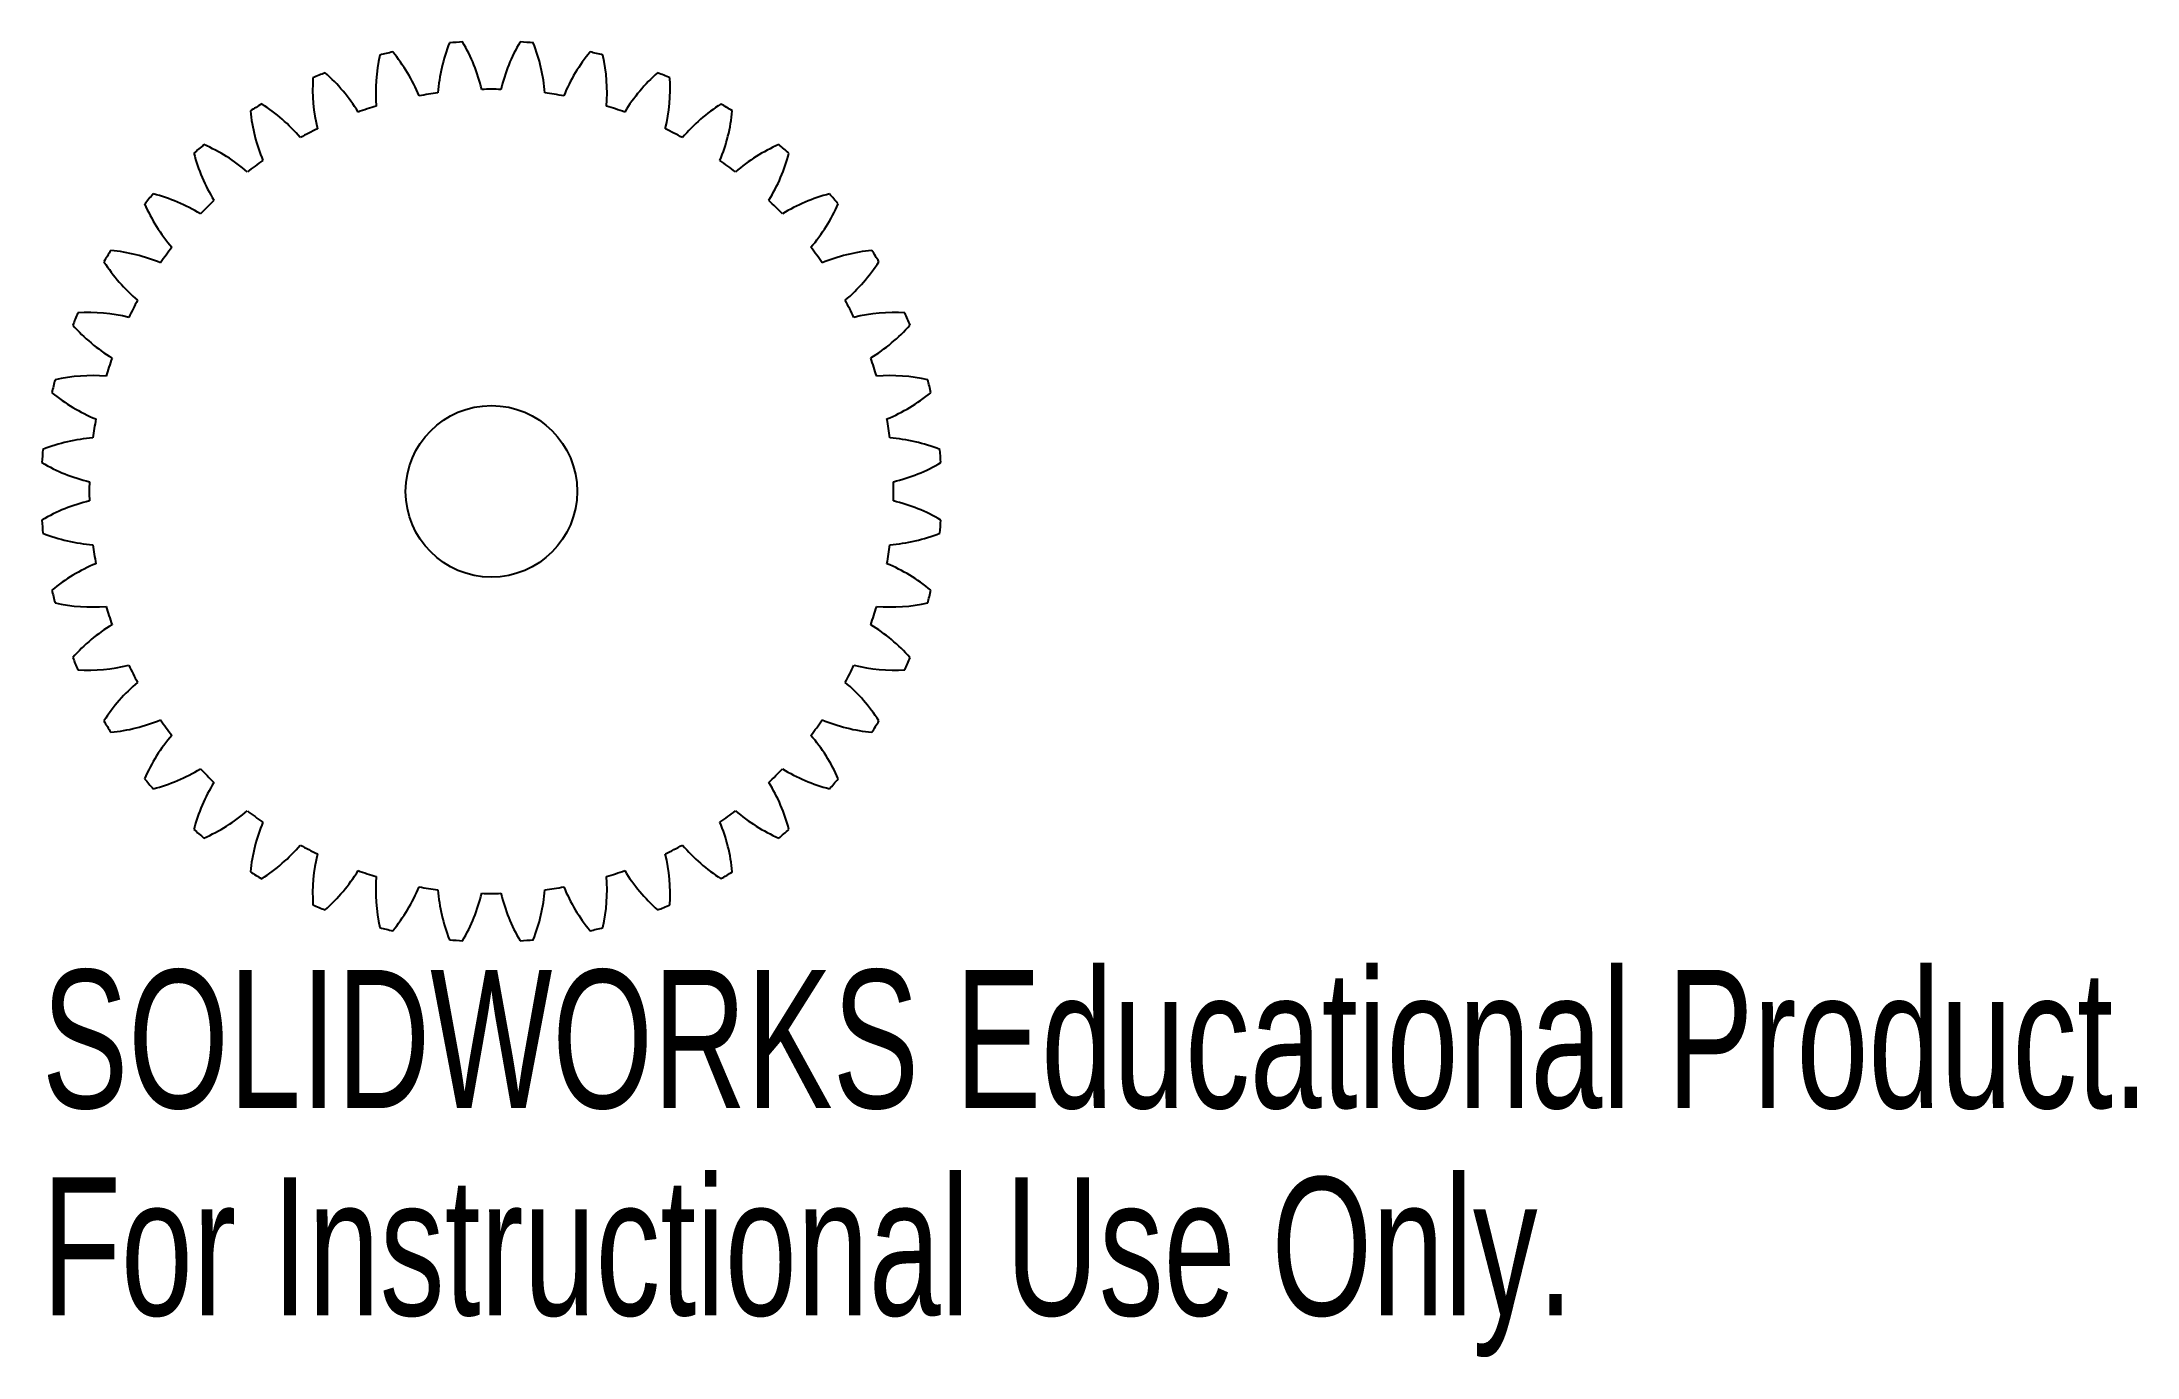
# Model space of a CAD drawing. Header units: inches. Extents: x -0.86 to 2.03, y -1.19 to 0.62.
import ezdxf

# ---------------------------------------------------------------- set-up
doc = ezdxf.new("R2010")
doc.units = ezdxf.units.IN
doc.header["$MEASUREMENT"] = 0
doc.styles.add('SLDTEXTSTYLE0', font='TXT', dxfattribs={"width": 0.7})

msp = doc.modelspace()

# ---------------------------------------------------------------- linework, layer by layer
at = {"color": 7, "linetype": 'Continuous', "lineweight": 25}
msp.add_circle((-0.2405, 0.0049), 0.1181, dxfattribs=at)
for centre, radius, start, end in [((-0.2405, 0.0049), 0.6201, 102.6558, 104.3442), ((-0.5586, 0.4597), 0.2362, 22.3549, 39.5124), ((-0.0785, 0.5357), 0.2362, 158.4876, 175.6451), ((-0.2405, 0.0049), 0.6201, 93.6558, 95.3442), ((-0.4836, 0.5038), 0.2362, 13.3549, 30.5124), ((0.0025, 0.5038), 0.2362, 149.4876, 166.6451), ((-0.2405, 0.0049), 0.6201, 84.6558, 86.3442), ((-0.4025, 0.5357), 0.2362, 4.3549, 21.5124), ((0.0776, 0.4597), 0.2362, 140.4876, 157.6451), ((-0.2405, 0.0049), 0.6201, 75.6558, 77.3442), ((-0.2405, 0.0049), 0.6201, 111.6558, 113.3442), ((-0.6258, 0.4043), 0.2362, 31.3549, 48.5124), ((-0.1635, 0.5545), 0.2362, 167.4876, 184.6451), ((-0.3175, 0.5545), 0.2362, 355.3549, 12.5124), ((0.1448, 0.4043), 0.2362, 131.4876, 148.6451), ((-0.2405, 0.0049), 0.6201, 66.6558, 68.3442), ((-0.2504, 0.5598), 0.2362, 176.4876, 193.6451), ((-0.2405, 0.0049), 0.5536, 97.6323, 100.3677), ((-0.2405, 0.0049), 0.5536, 88.6323, 91.3677), ((-0.2405, 0.0049), 0.5536, 79.6323, 82.3677), ((-0.2306, 0.5598), 0.2362, 346.3549, 3.5124), ((-0.2405, 0.0049), 0.6201, 120.6558, 122.3442), ((-0.3371, 0.5514), 0.2362, 185.4876, 202.6451), ((-0.6836, 0.3391), 0.2362, 40.3549, 57.5124), ((-0.2405, 0.0049), 0.5536, 106.6323, 109.3677), ((-0.2405, 0.0049), 0.5536, 70.6323, 73.3677), ((0.2025, 0.3391), 0.2362, 122.4876, 139.6451), ((-0.1439, 0.5514), 0.2362, 337.3549, 354.5124), ((-0.2405, 0.0049), 0.6201, 57.6558, 59.3442), ((-0.2405, 0.0049), 0.5536, 115.6323, 118.3677), ((-0.2405, 0.0049), 0.5536, 61.6323, 64.3677), ((-0.2405, 0.0049), 0.6201, 129.6558, 131.3442), ((-0.4214, 0.5296), 0.2362, 194.4876, 211.6451), ((-0.7304, 0.2657), 0.2362, 49.3549, 66.5124), ((0.2493, 0.2657), 0.2362, 113.4876, 130.6451), ((-0.0596, 0.5296), 0.2362, 328.3549, 345.5124), ((-0.2405, 0.0049), 0.6201, 48.6558, 50.3442), ((-0.2405, 0.0049), 0.5536, 124.6323, 127.3677), ((-0.2405, 0.0049), 0.5536, 52.6323, 55.3677), ((-0.2405, 0.0049), 0.6201, 138.6558, 140.3442), ((-0.7651, 0.1858), 0.2362, 58.3549, 75.5124), ((-0.2405, 0.0049), 0.5536, 133.6323, 136.3677), ((-0.2405, 0.0049), 0.5536, 43.6323, 46.3677), ((0.2841, 0.1858), 0.2362, 104.4876, 121.6451), ((-0.2405, 0.0049), 0.6201, 39.6558, 41.3442), ((-0.5013, 0.4948), 0.2362, 203.4876, 220.6451), ((0.0202, 0.4948), 0.2362, 319.3549, 336.5124), ((-0.2405, 0.0049), 0.6201, 147.6558, 149.3442), ((-0.5747, 0.448), 0.2362, 212.4876, 229.6451), ((-0.787, 0.1015), 0.2362, 67.3549, 84.5124), ((-0.2405, 0.0049), 0.5536, 142.6323, 145.3677), ((-0.2405, 0.0049), 0.5536, 34.6323, 37.3677), ((0.3059, 0.1015), 0.2362, 95.4876, 112.6451), ((0.0937, 0.448), 0.2362, 310.3549, 327.5124), ((-0.2405, 0.0049), 0.6201, 30.6558, 32.3442), ((-0.2405, 0.0049), 0.5536, 151.6323, 154.3677), ((-0.2405, 0.0049), 0.5536, 25.6323, 28.3677), ((-0.2405, 0.0049), 0.6201, 156.6558, 158.3442), ((-0.6399, 0.3903), 0.2362, 221.4876, 238.6451), ((-0.7954, 0.0149), 0.2362, 76.3549, 93.5124), ((0.3143, 0.0149), 0.2362, 86.4876, 103.6451), ((0.1588, 0.3903), 0.2362, 301.3549, 318.5124), ((-0.2405, 0.0049), 0.6201, 21.6558, 23.3442), ((-0.2405, 0.0049), 0.5536, 160.6323, 163.3677), ((-0.2405, 0.0049), 0.5536, 16.6323, 19.3677), ((-0.2405, 0.0049), 0.6201, 165.6558, 167.3442), ((-0.7901, -0.072), 0.2362, 85.3549, 102.5124), ((0.3091, -0.072), 0.2362, 77.4876, 94.6451), ((-0.2405, 0.0049), 0.6201, 12.6558, 14.3442), ((-0.6952, 0.323), 0.2362, 230.4876, 247.6451), ((0.2142, 0.323), 0.2362, 292.3549, 309.5124), ((-0.2405, 0.0049), 0.5536, 169.6323, 172.3677), ((-0.2405, 0.0049), 0.5536, 7.6323, 10.3677), ((-0.2405, 0.0049), 0.6201, 174.6558, 176.3442), ((-0.7713, -0.1571), 0.2362, 94.3549, 111.5124), ((0.2902, -0.1571), 0.2362, 68.4876, 85.6451), ((-0.2405, 0.0049), 0.6201, 3.6558, 5.3442), ((-0.7394, 0.248), 0.2362, 239.4876, 256.6451), ((0.2584, 0.248), 0.2362, 283.3549, 300.5124), ((-0.2405, 0.0049), 0.5536, 178.6323, 181.3677), ((-0.2405, 0.0049), 0.5536, 358.6323, 1.3677), ((-0.7394, -0.2381), 0.2362, 103.3549, 120.5124), ((0.2584, -0.2381), 0.2362, 59.4876, 76.6451), ((-0.2405, 0.0049), 0.6201, 183.6558, 185.3442), ((-0.7713, 0.167), 0.2362, 248.4876, 265.6451), ((0.2902, 0.167), 0.2362, 274.3549, 291.5124), ((-0.2405, 0.0049), 0.6201, 354.6558, 356.3442), ((-0.2405, 0.0049), 0.5536, 187.6323, 190.3677), ((-0.2405, 0.0049), 0.5536, 349.6323, 352.3677), ((-0.6952, -0.3132), 0.2362, 112.3549, 129.5124), ((0.2142, -0.3132), 0.2362, 50.4876, 67.6451), ((-0.2405, 0.0049), 0.6201, 192.6558, 194.3442), ((-0.2405, 0.0049), 0.6201, 345.6558, 347.3442), ((-0.7901, 0.0819), 0.2362, 257.4876, 274.6451), ((-0.2405, 0.0049), 0.5536, 196.6323, 199.3677), ((-0.2405, 0.0049), 0.5536, 340.6323, 343.3677), ((0.3091, 0.0819), 0.2362, 265.3549, 282.5124), ((-0.6399, -0.3804), 0.2362, 121.3549, 138.5124), ((0.1588, -0.3804), 0.2362, 41.4876, 58.6451), ((-0.2405, 0.0049), 0.6201, 201.6558, 203.3442), ((-0.2405, 0.0049), 0.6201, 336.6558, 338.3442), ((-0.7954, -0.005), 0.2362, 266.4876, 283.6451), ((-0.5747, -0.4381), 0.2362, 130.3549, 147.5124), ((-0.2405, 0.0049), 0.5536, 205.6323, 208.3677), ((-0.2405, 0.0049), 0.5536, 331.6323, 334.3677), ((0.0937, -0.4381), 0.2362, 32.4876, 49.6451), ((0.3143, -0.005), 0.2362, 256.3549, 273.5124), ((-0.2405, 0.0049), 0.6201, 210.6558, 212.3442), ((-0.787, -0.0917), 0.2362, 275.4876, 292.6451), ((-0.2405, 0.0049), 0.5536, 214.6323, 217.3677), ((-0.2405, 0.0049), 0.5536, 322.6323, 325.3677), ((0.3059, -0.0917), 0.2362, 247.3549, 264.5124), ((-0.2405, 0.0049), 0.6201, 327.6558, 329.3442), ((-0.5013, -0.4849), 0.2362, 139.3549, 156.5124), ((0.0202, -0.4849), 0.2362, 23.4876, 40.6451), ((-0.2405, 0.0049), 0.6201, 219.6558, 221.3442), ((-0.7651, -0.176), 0.2362, 284.4876, 301.6451), ((-0.4214, -0.5197), 0.2362, 148.3549, 165.5124), ((-0.2405, 0.0049), 0.5536, 223.6323, 226.3677), ((-0.2405, 0.0049), 0.5536, 313.6323, 316.3677), ((-0.0596, -0.5197), 0.2362, 14.4876, 31.6451), ((0.2841, -0.176), 0.2362, 238.3549, 255.5124), ((-0.2405, 0.0049), 0.6201, 318.6558, 320.3442), ((-0.2405, 0.0049), 0.6201, 228.6558, 230.3442), ((-0.7304, -0.2558), 0.2362, 293.4876, 310.6451), ((-0.2405, 0.0049), 0.5536, 232.6323, 235.3677), ((-0.3371, -0.5415), 0.2362, 157.3549, 174.5124), ((-0.2405, 0.0049), 0.5536, 304.6323, 307.3677), ((-0.1439, -0.5415), 0.2362, 5.4876, 22.6451), ((0.2493, -0.2558), 0.2362, 229.3549, 246.5124), ((-0.2405, 0.0049), 0.6201, 309.6558, 311.3442), ((-0.6836, -0.3292), 0.2362, 302.4876, 319.6451), ((-0.2405, 0.0049), 0.5536, 241.6323, 244.3677), ((-0.2405, 0.0049), 0.5536, 295.6323, 298.3677), ((0.2025, -0.3292), 0.2362, 220.3549, 237.5124), ((-0.2405, 0.0049), 0.6201, 237.6558, 239.3442), ((-0.2504, -0.5499), 0.2362, 166.3549, 183.5124), ((-0.6258, -0.3944), 0.2362, 311.4876, 328.6451), ((-0.2405, 0.0049), 0.5536, 250.6323, 253.3677), ((-0.2405, 0.0049), 0.5536, 286.6323, 289.3677), ((0.1448, -0.3944), 0.2362, 211.3549, 228.5124), ((-0.2306, -0.5499), 0.2362, 356.4876, 13.6451), ((-0.2405, 0.0049), 0.6201, 300.6558, 302.3442), ((-0.1635, -0.5446), 0.2362, 175.3549, 192.5124), ((-0.5586, -0.4498), 0.2362, 320.4876, 337.6451), ((-0.2405, 0.0049), 0.5536, 259.6323, 262.3677), ((-0.0785, -0.5258), 0.2362, 184.3549, 201.5124), ((-0.4025, -0.5258), 0.2362, 338.4876, 355.6451), ((-0.2405, 0.0049), 0.5536, 277.6323, 280.3677), ((0.0776, -0.4498), 0.2362, 202.3549, 219.5124), ((-0.3175, -0.5446), 0.2362, 347.4876, 4.6451), ((-0.2405, 0.0049), 0.6201, 246.6558, 248.3442), ((-0.4836, -0.4939), 0.2362, 329.4876, 346.6451), ((-0.2405, 0.0049), 0.5536, 268.6323, 271.3677), ((0.0025, -0.4939), 0.2362, 193.3549, 210.5124), ((-0.2405, 0.0049), 0.6201, 291.6558, 293.3442), ((-0.2405, 0.0049), 0.6201, 255.6558, 257.3442), ((-0.2405, 0.0049), 0.6201, 282.6558, 284.3442), ((-0.2405, 0.0049), 0.6201, 264.6558, 266.3442), ((-0.2405, 0.0049), 0.6201, 273.6558, 275.3442)]:
    msp.add_arc(centre, radius, start, end, dxfattribs=at)

# ---------------------------------------------------------------- texts
at = {"color": 7, "linetype": 'Continuous', "char_height": 0.1903, "attachment_point": 1, "style": 'SLDTEXTSTYLE0'}
for s, insert in [('SOLIDWORKS Educational Product.', (-0.8593, -0.654)), ('For Instructional Use Only.', (-0.8593, -0.9395))]:
    msp.add_mtext(s, dxfattribs=dict(at, insert=insert))

doc.saveas('drawing.dxf')
